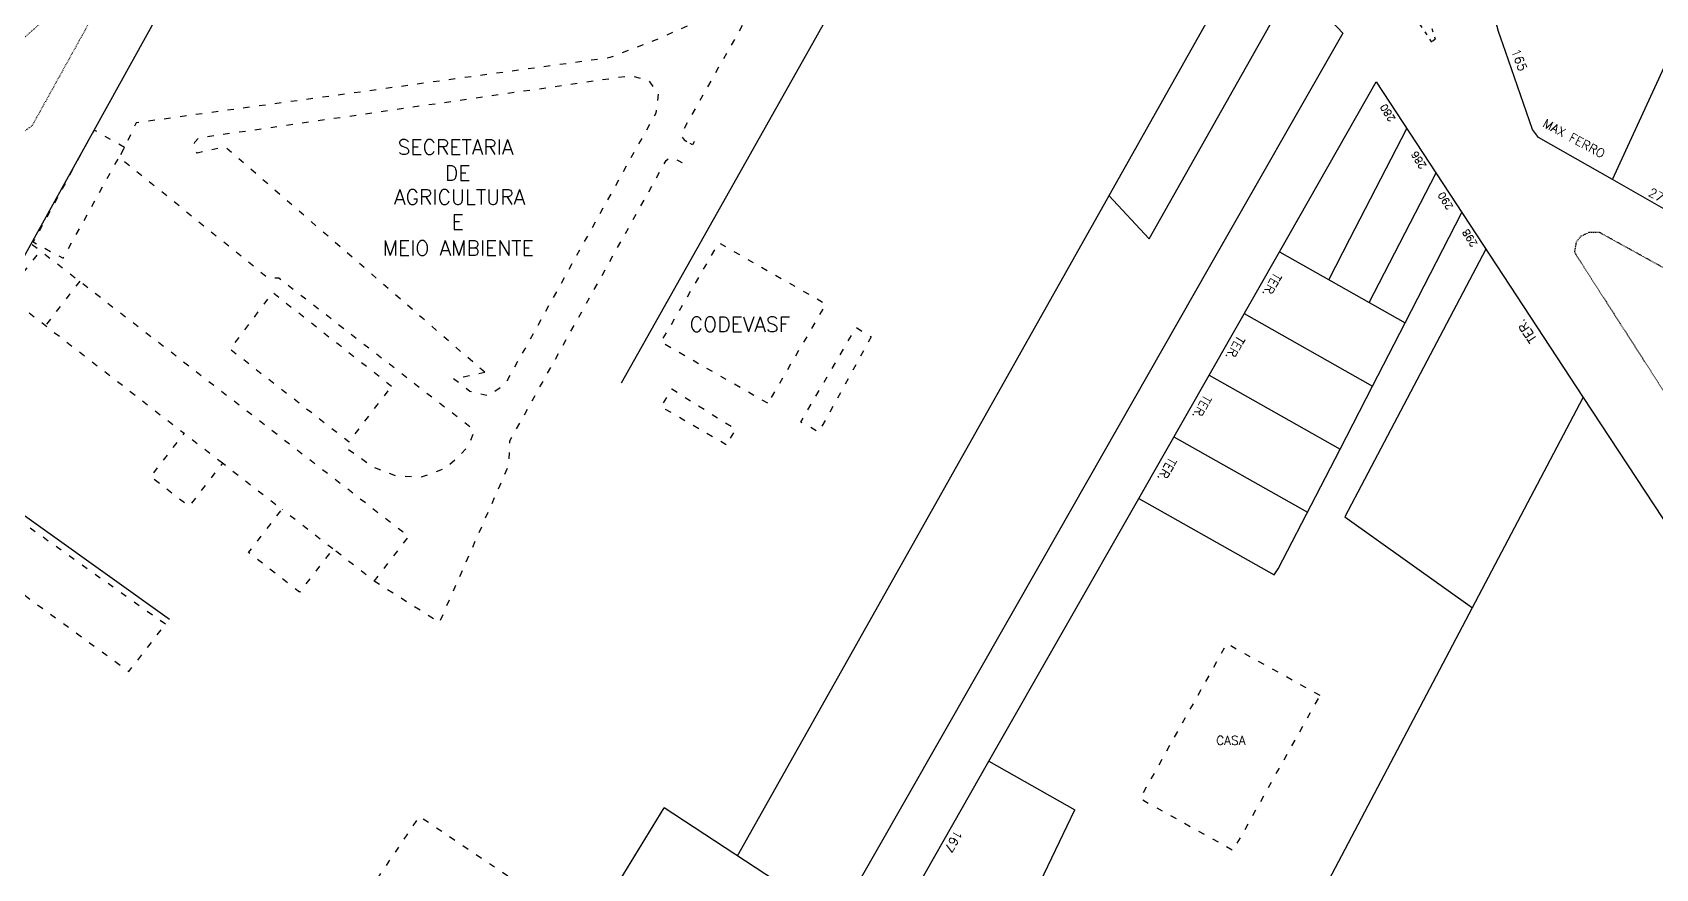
# Model space of a CAD drawing. Extents: x 714896 to 749292, y 8417558 to 8447149.
# Drawn here: x 739399.5 to 739673.9, y 8425307.3 to 8425448.7 of the extents above; entities that cross this region are included whole.
import ezdxf

# ---------------------------------------------------------------- set-up
doc = ezdxf.new("R2010")
doc.units = 0
doc.header["$MEASUREMENT"] = 0
doc.linetypes.add('ACAD_ISO03W100', pattern=[30, 12, -18])
for name, color, linetype in [('LOTE', 7, 'CONTINUOUS'), ('NUM-PORTA', 7, 'CONTINUOUS'), ('QUADRA', 6, 'CONTINUOUS'), ('REFERENCIA', 7, 'CONTINUOUS'), ('TEXTO', 7, 'CONTINUOUS')]:
    doc.layers.add(name, color=color, linetype=linetype)
doc.styles.add('ROMANS', font='ROMANS.SHX', dxfattribs={"height": 1.5})

msp = doc.modelspace()

# ---------------------------------------------------------------- linework, layer by layer
at = {"layer": 'LOTE', "color": 7, "linetype": 'CONTINUOUS'}
msp.add_line((739451.71, 8425228.14, 2657.63), (739506.27, 8425317.56, 530.97), dxfattribs=at)
at = {"layer": 'LOTE', "color": 7, "linetype": 'CONTINUOUS', "flags": 128}
for points, elevation in [([(739499.1, 8425389.4), (739566.85, 8425509.78)], 509.61), ([(739518.66, 8425309.42), (739606.02, 8425464.66)], 510), ([(739588.32, 8425413.78), (739612.85, 8425457.35)], 510), ([(739666.66, 8425423.81), (739678.03, 8425448.59)], 509.92), ([(739588.32, 8425413.78), (739581.5, 8425421.09)], 509.61), ([(739594.35, 8425274.92), (739609.31, 8425287.54), (739661.71, 8425386.96)], 510.76)]:
    msp.add_lwpolyline(points, dxfattribs=dict(at, elevation=elevation))
at = {"layer": 'LOTE', "color": 7, "linetype": 'ACAD_ISO03W100', "ltscale": 0.05, "elevation": 509.39}
msp.add_lwpolyline([(739636.66, 8425447.57), (739636.1, 8425447.04), (739624.79, 8425464.51), (739616.46, 8425476.56), (739609.8, 8425484.66), (739614.3, 8425485.07), (739618.31, 8425485.86), (739621.48, 8425487.44), (739624.18, 8425489.42), (739625.85, 8425490.8), (739626.78, 8425491.71), (739628.24, 8425482.19), (739629.99, 8425473.06), (739631.43, 8425466.78), (739632.9, 8425460.71), (739634.33, 8425455.09), (739636.66, 8425447.57)], close=True, dxfattribs=at)
at = {"layer": 'LOTE', "color": 7, "linetype": 'ACAD_ISO03W100', "ltscale": 0.008, "flags": 128}
msp.add_lwpolyline([(739416.84, 8425464.38), (739399.38, 8425432.88), (739397.59, 8425431.62), (739395.28, 8425432.49), (739390.67, 8425438.03), (739390.09, 8425439.79), (739390.93, 8425441.5), (739393.5, 8425443.77), (739416.84, 8425464.38)], close=True, dxfattribs=at)
at = {"layer": 'LOTE', "color": 7, "linetype": 'CONTINUOUS'}
for points, elevation in [([(739618.68, 8425406.86), (739622.24, 8425413.79), (739631.86, 8425432.47)], 510.52), ([(739625.5, 8425403), (739627.18, 8425406.26), (739636.8, 8425424.94)], 510.52), ([(739609.46, 8425356.93), (739610.13, 8425357.94), (739616.47, 8425370.25), (739620.57, 8425378.22), (739626.07, 8425388.89), (739631.57, 8425399.57), (739641.18, 8425418.25)], 510.52), ([(739645.25, 8425412.05), (739621.36, 8425366.77)], 509.22), ([(739610.31, 8425411.59), (739631.57, 8425399.57)], 510.52), ([(739604.37, 8425401.16), (739626.07, 8425388.89)], 510), ([(739598.43, 8425390.74), (739620.57, 8425378.22)], 510.52), ([(739592.48, 8425380.31), (739615.08, 8425367.54)], 510.52), ([(739586.54, 8425369.89), (739609.46, 8425356.93)], 510.52), ([(739621.36, 8425366.77), (739642.99, 8425351.39)], 510.52), ([(739561.2, 8425325.42), (739575.75, 8425317.2)], 510.52), ([(739535.41, 8425298.41), (739506.28, 8425317.55)], 2561.32), ([(739569.23, 8425303.69), (739575.75, 8425317.2)], 510.52)]:
    msp.add_lwpolyline(points, dxfattribs=dict(at, elevation=elevation))
at = {"layer": 'LOTE', "color": 7, "linetype": 'ACAD_ISO03W100', "ltscale": 0.005, "elevation": 509.76}
msp.add_lwpolyline([(739676.92, 8425387.22), (739685.19, 8425394.24), (739689.59, 8425398.42), (739689.83, 8425399.68), (739689.35, 8425400.72), (739683.51, 8425404.34), (739664.41, 8425414.88), (739662.62, 8425414.83), (739661.3, 8425414.21), (739660.5, 8425413.26), (739660.2, 8425411.52), (739667.96, 8425399.43), (739675.79, 8425387.24), (739676.26, 8425386.91), (739676.92, 8425387.22)], close=True, dxfattribs=at)
at = {"layer": 'LOTE', "color": 7, "elevation": 1024.6, "flags": 128}
msp.add_lwpolyline([(739380.63, 8425379.44), (739422.62, 8425349.46)], dxfattribs=at)
at = {"layer": 'LOTE', "linetype": 'ACAD_ISO03W100', "ltscale": 0.09, "flags": 128}
msp.add_lwpolyline([(739617.19, 8425336.52), (739601.41, 8425345.3), (739586.74, 8425319.13), (739602.52, 8425310.34), (739617.19, 8425336.52)], dxfattribs=at)
at = {"layer": 'QUADRA', "linetype": 'CONTINUOUS'}
msp.add_lwpolyline([(739338.03, 8425302.57), (739391.63, 8425399.29), (739409.88, 8425432.18), (739433.62, 8425475.05), (739452.18, 8425486.08), (739532.32, 8425531.54), (739538.78, 8425528.97), (739556.98, 8425521.6), (739566.84, 8425509.78), (739591.62, 8425480.1), (739606.02, 8425464.66), (739621.03, 8425448.58), (739598.46, 8425408.97), (739570.08, 8425359.18), (739535.93, 8425299.3)], dxfattribs=at)
at = {"layer": 'QUADRA', "color": 6, "linetype": 'CONTINUOUS', "elevation": 509.92}
msp.add_lwpolyline([(739679.69, 8425416.38), (739666.66, 8425423.81), (739654.13, 8425430.95), (739653.12, 8425432.29), (739648.55, 8425445.47), (739647.39, 8425448.83), (739644.06, 8425461.34), (739641.39, 8425470.93), (739640.26, 8425475.1), (739639.32, 8425480.75), (739637.68, 8425490.61), (739637.09, 8425494.09), (739636.45, 8425500.53), (739635.51, 8425510.49), (739634.84, 8425520.47), (739658.03, 8425518.61), (739683.44, 8425516.57)], dxfattribs=at)
at = {"layer": 'QUADRA', "linetype": 'CONTINUOUS', "elevation": 510}
msp.add_lwpolyline([(739626.69, 8425440.34), (739661.71, 8425386.96), (739699.06, 8425330.14), (739726.53, 8425288.36), (739754.54, 8425245.74), (739786.03, 8425198.08), (739785.68, 8425197.66), (739768.53, 8425199.94), (739754.73, 8425202.31), (739725.34, 8425207.67), (739679.99, 8425216.8), (739633.24, 8425225.77), (739528.69, 8425269.38), (739544.31, 8425295.79), (739561.2, 8425325.42), (739586.54, 8425369.89), (739610.31, 8425411.59), (739626.69, 8425440.34)], close=True, dxfattribs=at)
at = {"layer": 'REFERENCIA', "linetype": 'ACAD_ISO03W100', "ltscale": 0.09, "flags": 128}
for points, elevation in [([(739543.97, 8425504.34), (739520.38, 8425461.34), (739512.76, 8425450.9), (739504.95, 8425447.46), (739497.1, 8425444.43), (739417, 8425433.4), (739415.03, 8425429.24), (739414.13, 8425427.62), (739439.33, 8425407.17), (739441.13, 8425407.17), (739473.62, 8425381.9), (739473.97, 8425381.4), (739473.95, 8425380.77), (739473.21, 8425378.76), (739471.43, 8425376.85), (739469.35, 8425374.97), (739465.19, 8425373.46), (739461.03, 8425373.64), (739457.06, 8425375.15), (739451.77, 8425378.93)], 511.87), ([(739548.66, 8425501.6), (739509.33, 8425431.87), (739509.22, 8425431.16), (739509.67, 8425430.53), (739510.57, 8425429.97), (739510.85, 8425430.48), (739511.36, 8425430.2), (739511.07, 8425429.69), (739510.57, 8425429.97)], 510), ([(739475.95, 8425391.21), (739432.01, 8425429.36), (739427.3, 8425428.29), (739426.82, 8425429.02), (739426.9, 8425430.13), (739427.65, 8425430.89), (739500.5, 8425441.39), (739503.57, 8425440.66), (739505.27, 8425438.24), (739504.87, 8425435.05), (739479.38, 8425389.19), (739476.66, 8425387.2), (739473.43, 8425387.97), (739470.68, 8425390.11), (739475.95, 8425391.21)], 510), ([(739415.03, 8425429.24), (739409.88, 8425432.18), (739399.61, 8425413.27), (739404.65, 8425410.5), (739415.03, 8425429.24)], 511.87), ([(739457.25, 8425355.93), (739468.31, 8425348.91), (739480.01, 8425375.47), (739480.21, 8425379.64), (739506.61, 8425427.02), (739507.2, 8425427.5), (739507.97, 8425427.41), (739508.78, 8425426.96), (739509.28, 8425426.68), (739509, 8425426.17), (739508.5, 8425426.45), (739508.78, 8425426.96)], 510), ([(739399.43, 8425412.84), (739463.1, 8425363.48), (739457.25, 8425355.93), (739450.28, 8425361.33), (739444.63, 8425354.04), (739436.01, 8425360.72), (739441.67, 8425368.01), (739431.59, 8425375.82), (739425.94, 8425368.53), (739419.46, 8425373.55), (739425.11, 8425380.85), (739395, 8425404.25), (739400.82, 8425411.76)], 1021.05), ([(739523.82, 8425385.96), (739505.75, 8425396.3), (739515.54, 8425413.11), (739533.61, 8425402.77), (739523.82, 8425385.96)], 1019.87), ([(739407.46, 8425406.61), (739401.72, 8425399.21)], 1021.05), ([(739460.2, 8425388.82), (739440.08, 8425404.67), (739432.86, 8425395.17), (739453, 8425379.45), (739460.2, 8425388.82)], 1024.6), ([(739541.29, 8425397.23), (739532.43, 8425381.09), (739529.38, 8425382.8), (739538.75, 8425398.79), (739541.29, 8425397.23)], 1021.22), ([(739516.79, 8425378.93), (739505.8, 8425385.37), (739507.58, 8425388.39), (739518.36, 8425381.6), (739516.79, 8425378.93)], 1021.22), ([(739431.59, 8425375.82), (739425.11, 8425380.85)], 1021.05), ([(739421.94, 8425348.58), (739383.93, 8425375.63), (739378.08, 8425368.2), (739415.79, 8425340.59), (739421.94, 8425348.58)], 1024.6), ([(739450.28, 8425361.33), (739441.67, 8425368.01)], 1021.05), ([(739479.86, 8425305.97), (739464.89, 8425316.07), (739448.02, 8425291.26), (739462.99, 8425281.15), (739479.86, 8425305.97)], 1020.9)]:
    msp.add_lwpolyline(points, dxfattribs=dict(at, elevation=elevation))

# ---------------------------------------------------------------- texts
at = {"layer": 'NUM-PORTA', "color": 7, "style": 'ROMANS'}
for s, height, rotation, p in [('165', 1.5, 290.8694, (739649.49, 8425445.58)), ('280', 1.222, 121.9453, (739629.98, 8425434.08)), ('286', 1.222, 121.9453, (739635.22, 8425426.09)), ('290', 1.222, 121.9453, (739639.75, 8425419.18)), ('27', 1.5, 330.949, (739672.55, 8425421.17)), ('298', 1.222, 121.9453, (739643.87, 8425412.91))]:
    msp.add_text(s, height=height, rotation=rotation, dxfattribs=at).set_placement(p)
at = {"layer": 'NUM-PORTA', "style": 'ROMANS'}
msp.add_text('167', height=1.5, rotation=240.4692, dxfattribs=at).set_placement((739555.51, 8425313.93, 510.52))
at = {"layer": 'TEXTO', "style": 'ROMANS'}
for s, rotation, p in [('MAX FERRO', 331.5503, (739654.72, 8425432.84, -509.92)), ('TER.', 240.4692, (739609.47, 8425408.18, 510.52)), ('TER.', 240.4692, (739603.24, 8425397.52, 510.52)), ('TER.', 240.4692, (739597.61, 8425387.51, 510.52)), ('TER.', 240.4692, (739591.72, 8425376.98, 510.52))]:
    msp.add_text(s, height=1.5, rotation=rotation, dxfattribs=at).set_placement(p)
for s, height, p in [('SECRETARIA', 2.525, (739461.2, 8425428.04)), ('DE', 2.525, (739469.19, 8425423.64)), ('AGRICULTURA', 2.5246, (739460.6, 8425419.59)), ('E', 2.52, (739470.37, 8425415.37)), ('MEIO AMBIENTE', 2.5246, (739458.68, 8425410.95)), ('CODEVASF', 2.525, (739510.6, 8425398.07)), ('CASA', 1.5, (739599.63, 8425328.19, -1022.44))]:
    msp.add_text(s, height=height, dxfattribs=at).set_placement(p)
at = {"layer": 'TEXTO', "color": 7, "style": 'ROMANS'}
msp.add_text('TER.', height=1.5, rotation=123.7829, dxfattribs=at).set_placement((739653.93, 8425396.83, 0.39))

doc.saveas('drawing.dxf')
